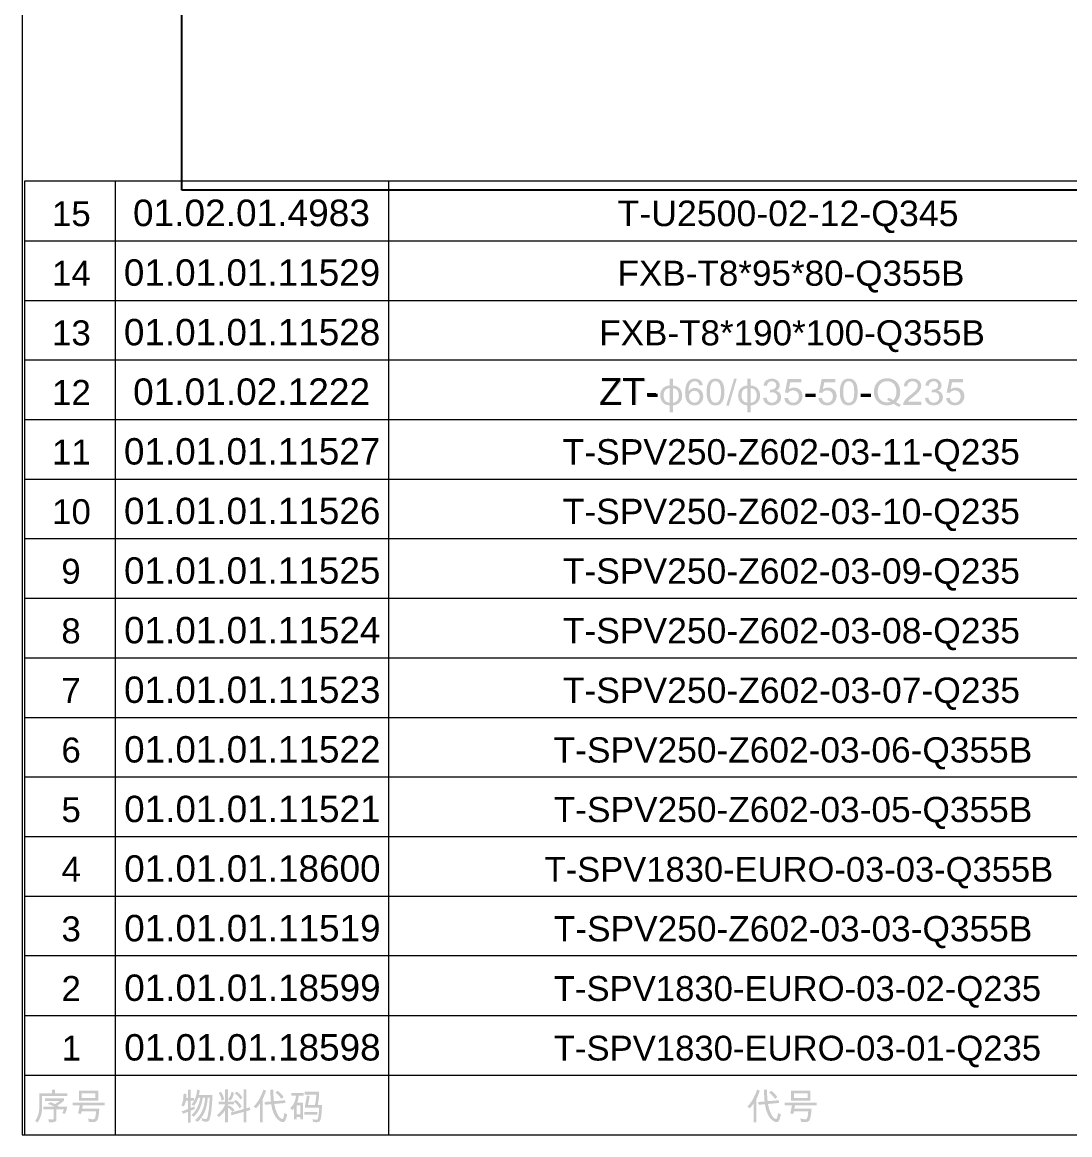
# Model space of a CAD drawing. Header units: millimetres. Extents: x 3 to 591, y 5 to 206.
# Drawn here: x 302 to 382.6, y 5.2 to 90.9 of the extents above; entities that cross this region are included whole.
import ezdxf

# ---------------------------------------------------------------- set-up
doc = ezdxf.new("R2010")
doc.units = ezdxf.units.MM
picture_1 = doc.add_image_def('image3.jpg', size_in_pixel=(736, 880))

msp = doc.modelspace()

# ---------------------------------------------------------------- hatches: boundary and pattern name
h = msp.add_hatch(color=7)
h.dxf.hatch_style = 2
h.paths.add_polyline_path([(348.127664, 61.413743), (346.458584, 61.413743), (346.458584, 61.664546), (347.540069, 62.954389), (347.559086, 62.979125), (347.616136, 63.044789), (347.758901, 63.194168), (346.579852, 63.194168), (346.579852, 63.433947), (348.091835, 63.433947), (348.091835, 63.194168), (346.906171, 61.798491), (346.779392, 61.653521), (348.127664, 61.653521)])
h = msp.add_hatch(color=7)
h.dxf.hatch_style = 2
h.paths.add_polyline_path([(349.944041, 63.194168), (349.245651, 63.194168), (349.245651, 61.413743), (348.964532, 61.413743), (348.964532, 63.194168), (348.272205, 63.194168), (348.272205, 63.433947), (349.944041, 63.433947)])
h = msp.add_hatch(color=7)
h.paths.add_polyline_path([(352.071168, 62.90919), (352.228574, 62.88665), (352.36841, 62.841321), (352.490677, 62.773152), (352.595373, 62.682089), (352.679296, 62.571596), (352.739241, 62.445135), (352.775207, 62.302655), (352.787196, 62.144103), (352.775207, 61.985956), (352.739241, 61.843828), (352.679296, 61.717617), (352.595373, 61.607219), (352.490677, 61.51614), (352.36841, 61.447849), (352.228574, 61.402193), (352.071168, 61.379016), (352.071168, 60.851503), (351.810994, 60.851503), (351.810994, 61.379016), (351.653269, 61.402193), (351.513269, 61.447849), (351.390942, 61.51614), (351.286237, 61.607219), (351.202401, 61.717617), (351.142645, 61.843828), (351.106868, 61.985956), (351.094965, 62.144103), (351.106868, 62.302655), (351.142645, 62.445135), (351.202401, 62.571596), (351.286237, 62.682089), (351.390942, 62.773152), (351.513269, 62.841321), (351.653269, 62.88665), (351.810994, 62.90919), (351.810994, 63.433947), (352.071168, 63.433947)])
h.paths.add_polyline_path([(352.071168, 61.583517), (352.176975, 61.602043), (352.268675, 61.635297), (352.346267, 61.683278), (352.409752, 61.745988), (352.459128, 61.823425), (352.494398, 61.91559), (352.515559, 62.022483), (352.522613, 62.144103), (352.515559, 62.26593), (352.494398, 62.37303), (352.459128, 62.465401), (352.409752, 62.543045), (352.346267, 62.605961), (352.268675, 62.654149), (352.176975, 62.68761), (352.071168, 62.706343)])
h.paths.add_polyline_path([(351.810994, 61.583517), (351.810994, 62.706343), (351.70521, 62.68761), (351.613573, 62.654149), (351.536069, 62.605961), (351.472686, 62.543045), (351.42341, 62.465401), (351.388229, 62.37303), (351.36713, 62.26593), (351.3601, 62.144103), (351.36713, 62.022483), (351.388229, 61.91559), (351.42341, 61.823425), (351.472686, 61.745988), (351.536069, 61.683278), (351.613573, 61.635297), (351.70521, 61.602043)])
h = msp.add_hatch(color=7)
h.paths.add_polyline_path([(353.276561, 62.45554), (353.37528, 62.572423), (353.492913, 62.655975), (353.629563, 62.706145), (353.785333, 62.722879), (353.909882, 62.711407), (354.024767, 62.67699), (354.130041, 62.61963), (354.225754, 62.539324), (354.305336, 62.441243), (354.36218, 62.330552), (354.396286, 62.207252), (354.407655, 62.071343), (354.396295, 61.932445), (354.362249, 61.804348), (354.305568, 61.687102), (354.226305, 61.580761), (354.128421, 61.492498), (354.01581, 61.429452), (353.888419, 61.391625), (353.746197, 61.379016), (353.599746, 61.392452), (353.464663, 61.43276), (353.34095, 61.499939), (353.228605, 61.59399), (353.134959, 61.722449), (353.068133, 61.892818), (353.028075, 62.105044), (353.014734, 62.359077), (353.026826, 62.6123), (353.063103, 62.832089), (353.123565, 63.018494), (353.208211, 63.171568), (353.315887, 63.290622), (353.445371, 63.375725), (353.596559, 63.426824), (353.769348, 63.443869), (353.988456, 63.412105), (354.171184, 63.317089), (354.245081, 63.245862), (354.303062, 63.159442), (354.345126, 63.057725), (354.371275, 62.940609), (354.111652, 62.91856), (354.062982, 63.059), (353.987284, 63.159442), (353.884612, 63.219782), (353.755016, 63.239919), (353.658907, 63.228051), (353.569877, 63.192514), (353.487978, 63.133414), (353.413263, 63.050852), (353.351044, 62.942952), (353.306602, 62.807766), (353.279937, 62.645296)])
h.paths.add_polyline_path([(353.740133, 61.583517), (353.901777, 61.617899), (354.029521, 61.721321), (354.112893, 61.873387), (354.140867, 62.054806), (354.112893, 62.233331), (354.029521, 62.37837), (353.89971, 62.474625), (353.731865, 62.506803), (353.57215, 62.476624), (353.436414, 62.386087), (353.343672, 62.246353), (353.312941, 62.068587), (353.343189, 61.882), (353.434209, 61.725179), (353.571461, 61.618795)])
h = msp.add_hatch(color=7)
h.paths.add_polyline_path([(355.3502, 63.443869), (355.511454, 63.42772), (355.651249, 63.379273), (355.769573, 63.298529), (355.866413, 63.185486), (355.941755, 63.040147), (355.995586, 62.862509), (356.027895, 62.652573), (356.038667, 62.41034), (356.027514, 62.165807), (355.994088, 61.954761), (355.938441, 61.7772), (355.860625, 61.633126), (355.761802, 61.521798), (355.643859, 61.442406), (355.506693, 61.394846), (355.3502, 61.379016), (355.188993, 61.395116), (355.049322, 61.443422), (354.931175, 61.523949), (354.834538, 61.636709), (354.759398, 61.781716), (354.705743, 61.958981), (354.673559, 62.168518), (354.662834, 62.41034), (354.67391, 62.654571), (354.707207, 62.865575), (354.762828, 63.043402), (354.840877, 63.188105), (354.939372, 63.299924), (355.057091, 63.379859), (355.194033, 63.427858)])
h.paths.add_polyline_path([(355.3502, 61.583517), (355.44798, 61.595609), (355.532996, 61.631886), (355.6053, 61.692348), (355.664943, 61.776994), (355.71165, 61.889132), (355.745076, 62.032069), (355.76517, 62.205805), (355.771879, 62.41034), (355.760028, 62.683605), (355.725026, 62.891551), (355.666459, 63.044789), (355.583915, 63.153378), (355.477668, 63.218146), (355.347443, 63.239919), (355.249362, 63.227534), (355.164302, 63.190447), (355.092265, 63.128763), (355.033251, 63.042584), (354.987035, 62.929223), (354.954151, 62.785993), (354.934497, 62.612998), (354.927969, 62.41034), (354.939682, 62.139487), (354.975373, 61.931885), (355.034146, 61.777958), (355.116484, 61.669507), (355.22156, 61.605014)])
h = msp.add_hatch(color=7)
h.dxf.hatch_style = 2
h.paths.add_polyline_path([(356.990031, 63.433947), (356.379285, 61.345943), (356.170374, 61.345943), (356.781121, 63.433947)])
h = msp.add_hatch(color=7)
h.paths.add_polyline_path([(358.070121, 62.90919), (358.227527, 62.88665), (358.367364, 62.841321), (358.48963, 62.773152), (358.594327, 62.682089), (358.678249, 62.571596), (358.738194, 62.445135), (358.774161, 62.302655), (358.78615, 62.144103), (358.774161, 61.985956), (358.738194, 61.843828), (358.678249, 61.717617), (358.594327, 61.607219), (358.48963, 61.51614), (358.367364, 61.447849), (358.227527, 61.402193), (358.070121, 61.379016), (358.070121, 60.851503), (357.809947, 60.851503), (357.809947, 61.379016), (357.652222, 61.402193), (357.512222, 61.447849), (357.389895, 61.51614), (357.28519, 61.607219), (357.201354, 61.717617), (357.141599, 61.843828), (357.105822, 61.985956), (357.093919, 62.144103), (357.105822, 62.302655), (357.141599, 62.445135), (357.201354, 62.571596), (357.28519, 62.682089), (357.389895, 62.773152), (357.512222, 62.841321), (357.652222, 62.88665), (357.809947, 62.90919), (357.809947, 63.433947), (358.070121, 63.433947)])
h.paths.add_polyline_path([(358.070121, 61.583517), (358.175928, 61.602043), (358.267628, 61.635297), (358.34522, 61.683278), (358.408705, 61.745988), (358.458082, 61.823425), (358.493351, 61.91559), (358.514512, 62.022483), (358.521566, 62.144103), (358.514512, 62.26593), (358.493351, 62.37303), (358.458082, 62.465401), (358.408705, 62.543045), (358.34522, 62.605961), (358.267628, 62.654149), (358.175928, 62.68761), (358.070121, 62.706343)])
h.paths.add_polyline_path([(357.809947, 61.583517), (357.809947, 62.706343), (357.704164, 62.68761), (357.612526, 62.654149), (357.535022, 62.605961), (357.471639, 62.543045), (357.422363, 62.465401), (357.387182, 62.37303), (357.366083, 62.26593), (357.359053, 62.144103), (357.366083, 62.022483), (357.387182, 61.91559), (357.422363, 61.823425), (357.471639, 61.745988), (357.535022, 61.683278), (357.612526, 61.635297), (357.704164, 61.602043)])
h = msp.add_hatch(color=7)
h.dxf.hatch_style = 2
h.paths.add_polyline_path([(360.006977, 62.506803), (360.178956, 62.443413), (360.30298, 62.325453), (360.378152, 62.173455), (360.403301, 62.009055), (360.390184, 61.877177), (360.350867, 61.757701), (360.285401, 61.650628), (360.193839, 61.555956), (360.08376, 61.478545), (359.9635, 61.423251), (359.833009, 61.390075), (359.692233, 61.379016), (359.558607, 61.38874), (359.437227, 61.417946), (359.328147, 61.466685), (359.231417, 61.53501), (359.149967, 61.619122), (359.087481, 61.715947), (359.043909, 61.82538), (359.019199, 61.947319), (359.278271, 61.981495), (359.333254, 61.806897), (359.420484, 61.682736), (359.539822, 61.608322), (359.692233, 61.583517), (359.859596, 61.613834), (359.99926, 61.705336), (360.093794, 61.84059), (360.125489, 62.003543), (360.096688, 62.158572), (360.010836, 62.284663), (359.879026, 62.368517), (359.712077, 62.39656), (359.628637, 62.389945), (359.529074, 62.370101), (359.55939, 62.587831), (359.652063, 62.590036), (359.723653, 62.597202), (359.859252, 62.644055), (359.927396, 62.689462), (359.982724, 62.750991), (360.019448, 62.829057), (360.031782, 62.924073), (360.005461, 63.057605), (359.927051, 63.157237), (359.814672, 63.219248), (359.68617, 63.239919), (359.543612, 63.21601), (359.430406, 63.144559), (359.350204, 63.029217), (359.306383, 62.873361), (359.04676, 62.91856), (359.079299, 63.041843), (359.127238, 63.148693), (359.190472, 63.239006), (359.2689, 63.312679), (359.457829, 63.410934), (359.680658, 63.443869), (359.806662, 63.434274), (359.921814, 63.405559), (360.026218, 63.357827), (360.119976, 63.291182), (360.197388, 63.210791), (360.252681, 63.121821), (360.285858, 63.024377), (360.296916, 62.91856), (360.278744, 62.787182), (360.224294, 62.67575), (360.133671, 62.584162)])
h = msp.add_hatch(color=7)
h.dxf.hatch_style = 2
h.paths.add_polyline_path([(360.995824, 62.62807), (361.192677, 62.723086), (361.396557, 62.75485), (361.52388, 62.743687), (361.642882, 62.710201), (361.753512, 62.654391), (361.85572, 62.576256), (361.941494, 62.479518), (362.002825, 62.367896), (362.039662, 62.241393), (362.051952, 62.100006), (362.039464, 61.955208), (362.002067, 61.82178), (361.939866, 61.69972), (361.852964, 61.589029), (361.745993, 61.497149), (361.62352, 61.431519), (361.485544, 61.392142), (361.332065, 61.379016), (361.204312, 61.387913), (361.085603, 61.414639), (360.975885, 61.459244), (360.875108, 61.521781), (360.788705, 61.601561), (360.722972, 61.698652), (360.67791, 61.813004), (360.653519, 61.944563), (360.924166, 61.963856), (360.975911, 61.796424), (361.065277, 61.677775), (361.185855, 61.607082), (361.332065, 61.583517), (361.425806, 61.592405), (361.510246, 61.61907), (361.585383, 61.663512), (361.651219, 61.725731), (361.742996, 61.884756), (361.773589, 62.076855), (361.742238, 62.266473), (361.648463, 62.411442), (361.505009, 62.503495), (361.326002, 62.534363), (361.208472, 62.522176), (361.105516, 62.48565), (361.017028, 62.424835), (360.942907, 62.339784), (360.698168, 62.367345), (360.903771, 63.406386), (361.95108, 63.406386), (361.95108, 63.166607), (361.109925, 63.166607)])
h = msp.add_hatch(color=7)
h.dxf.hatch_style = 2
h.paths.add_polyline_path([(363.617785, 62.62807), (363.814638, 62.723086), (364.018519, 62.75485), (364.145841, 62.743687), (364.264843, 62.710201), (364.375474, 62.654391), (364.477681, 62.576256), (364.563455, 62.479518), (364.624787, 62.367896), (364.661623, 62.241393), (364.673914, 62.100006), (364.661425, 61.955208), (364.624029, 61.82178), (364.561828, 61.69972), (364.474925, 61.589029), (364.367955, 61.497149), (364.245482, 61.431519), (364.107506, 61.392142), (363.954027, 61.379016), (363.826274, 61.387913), (363.707564, 61.414639), (363.597847, 61.459244), (363.497069, 61.521781), (363.410666, 61.601561), (363.344934, 61.698652), (363.299872, 61.813004), (363.275481, 61.944563), (363.546127, 61.963856), (363.597873, 61.796424), (363.687238, 61.677775), (363.807817, 61.607082), (363.954027, 61.583517), (364.047768, 61.592405), (364.132207, 61.61907), (364.207344, 61.663512), (364.27318, 61.725731), (364.364958, 61.884756), (364.39555, 62.076855), (364.3642, 62.266473), (364.270424, 62.411442), (364.12697, 62.503495), (363.947963, 62.534363), (363.830434, 62.522176), (363.727477, 62.48565), (363.63899, 62.424835), (363.564869, 62.339784), (363.320129, 62.367345), (363.525732, 63.406386), (364.573041, 63.406386), (364.573041, 63.166607), (363.731887, 63.166607)])
h = msp.add_hatch(color=7)
h.paths.add_polyline_path([(365.610946, 63.443869), (365.7722, 63.42772), (365.911996, 63.379273), (366.03032, 63.298529), (366.127159, 63.185486), (366.202501, 63.040147), (366.256333, 62.862509), (366.288642, 62.652573), (366.299414, 62.41034), (366.288261, 62.165807), (366.254835, 61.954761), (366.199188, 61.7772), (366.121372, 61.633126), (366.022549, 61.521798), (365.904606, 61.442406), (365.76744, 61.394846), (365.610946, 61.379016), (365.449739, 61.395116), (365.310069, 61.443422), (365.191921, 61.523949), (365.095284, 61.636709), (365.020145, 61.781716), (364.966489, 61.958981), (364.934306, 62.168518), (364.923581, 62.41034), (364.934657, 62.654571), (364.967954, 62.865575), (365.023575, 63.043402), (365.101623, 63.188105), (365.200119, 63.299924), (365.317837, 63.379859), (365.45478, 63.427858)])
h.paths.add_polyline_path([(365.610946, 61.583517), (365.708727, 61.595609), (365.793743, 61.631886), (365.866047, 61.692348), (365.92569, 61.776994), (365.972397, 61.889132), (366.005823, 62.032069), (366.025917, 62.205805), (366.032626, 62.41034), (366.020775, 62.683605), (365.985773, 62.891551), (365.927206, 63.044789), (365.844661, 63.153378), (365.738415, 63.218146), (365.60819, 63.239919), (365.510108, 63.227534), (365.425049, 63.190447), (365.353012, 63.128763), (365.293997, 63.042584), (365.247781, 62.929223), (365.214898, 62.785993), (365.195244, 62.612998), (365.188715, 62.41034), (365.200429, 62.139487), (365.23612, 61.931885), (365.294893, 61.777958), (365.377231, 61.669507), (365.482306, 61.605014)])
h = msp.add_hatch(color=7)
h.paths.add_polyline_path([(369.610946, 61.441304), (369.527161, 61.254993), (369.292068, 61.36248), (369.076818, 61.504693), (368.827462, 61.410435), (368.558676, 61.379016), (368.347207, 61.39731), (368.155944, 61.45219), (367.984835, 61.543657), (367.833828, 61.671712), (367.7102, 61.828498), (367.622023, 62.006161), (367.569193, 62.204702), (367.551606, 62.42412), (367.568667, 62.64148), (367.619887, 62.838841), (367.705317, 63.016255), (367.825008, 63.173773), (367.973836, 63.302637), (368.146642, 63.39481), (368.343426, 63.45019), (368.564188, 63.468673), (368.775114, 63.450604), (368.9663, 63.396464), (369.137641, 63.306358), (369.289036, 63.180388), (369.412836, 63.025367), (369.501392, 62.848074), (369.554601, 62.64856), (369.572361, 62.426876), (369.552422, 62.189888), (369.492641, 61.978325), (369.393069, 61.792187), (369.253758, 61.631473), (369.432352, 61.522746)])
h.paths.add_polyline_path([(369.034926, 61.777545), (369.143128, 61.900121), (369.220479, 62.048743), (369.266927, 62.223409), (369.282421, 62.42412), (369.269924, 62.604471), (369.232468, 62.764358), (369.170103, 62.903781), (369.082882, 63.02274), (368.975713, 63.117601), (368.853507, 63.185486), (368.716315, 63.226294), (368.564188, 63.239919), (368.411631, 63.226897), (368.273904, 63.187829), (368.150957, 63.122717), (368.042738, 63.03156), (367.954475, 62.915486), (367.89143, 62.775589), (367.853603, 62.611818), (367.840994, 62.42412), (367.853603, 62.239429), (367.89143, 62.077268), (367.954475, 61.937638), (368.042738, 61.82054), (368.150957, 61.727617), (368.273904, 61.661307), (368.411631, 61.62156), (368.564188, 61.608322), (368.712947, 61.62162), (368.84641, 61.66179), (368.707022, 61.73331), (368.5697, 61.777545), (368.6375, 61.973226), (368.865772, 61.889235)])
h = msp.add_hatch(color=7)
h.dxf.hatch_style = 2
h.paths.add_polyline_path([(371.196668, 61.413743), (369.798786, 61.413743), (369.829861, 61.585309), (369.923361, 61.759355), (369.999006, 61.852484), (370.101885, 61.956621), (370.231946, 62.071816), (370.389137, 62.198122), (370.58661, 62.361764), (370.761759, 62.533261), (370.833469, 62.621111), (370.884818, 62.709374), (370.915703, 62.798051), (370.926021, 62.887141), (370.897634, 63.026392), (370.813022, 63.139598), (370.685347, 63.21477), (370.527493, 63.239919), (370.366675, 63.214012), (370.234797, 63.136842), (370.145914, 63.008822), (370.115735, 62.830366), (369.848947, 62.85958), (369.871391, 62.993018), (369.91399, 63.109763), (369.976846, 63.209869), (370.060062, 63.293387), (370.159393, 63.359223), (370.271384, 63.406248), (370.396088, 63.434464), (370.533556, 63.443869), (370.680334, 63.433542), (370.809853, 63.402596), (370.922214, 63.351084), (371.017523, 63.279055), (371.093487, 63.19223), (371.147748, 63.097085), (371.180304, 62.993569), (371.191156, 62.881629), (371.1545, 62.685672), (371.045084, 62.488061), (370.953814, 62.380058), (370.82632, 62.255311), (370.662549, 62.113821), (370.462449, 61.955587), (370.357555, 61.87095), (370.271935, 61.792359), (370.205643, 61.719865), (370.15873, 61.653521), (371.196668, 61.653521)])
h = msp.add_hatch(color=7)
h.dxf.hatch_style = 2
h.paths.add_polyline_path([(372.464981, 62.506803), (372.63696, 62.443413), (372.760983, 62.325453), (372.836155, 62.173455), (372.861304, 62.009055), (372.848187, 61.877177), (372.80887, 61.757701), (372.743405, 61.650628), (372.651843, 61.555956), (372.541763, 61.478545), (372.421504, 61.423251), (372.291012, 61.390075), (372.150237, 61.379016), (372.01661, 61.38874), (371.895231, 61.417946), (371.78615, 61.466685), (371.689421, 61.53501), (371.60797, 61.619122), (371.545485, 61.715947), (371.501913, 61.82538), (371.477203, 61.947319), (371.736274, 61.981495), (371.791258, 61.806897), (371.878488, 61.682736), (371.997826, 61.608322), (372.150237, 61.583517), (372.317599, 61.613834), (372.457264, 61.705336), (372.551797, 61.84059), (372.583492, 62.003543), (372.554691, 62.158572), (372.468839, 62.284663), (372.33703, 62.368517), (372.17008, 62.39656), (372.08664, 62.389945), (371.987077, 62.370101), (372.017394, 62.587831), (372.110067, 62.590036), (372.181656, 62.597202), (372.317255, 62.644055), (372.385399, 62.689462), (372.440727, 62.750991), (372.477452, 62.829057), (372.489785, 62.924073), (372.463465, 63.057605), (372.385054, 63.157237), (372.272675, 63.219248), (372.144173, 63.239919), (372.001615, 63.21601), (371.888409, 63.144559), (371.808208, 63.029217), (371.764386, 62.873361), (371.504764, 62.91856), (371.537303, 63.041843), (371.585241, 63.148693), (371.648476, 63.239006), (371.726903, 63.312679), (371.915832, 63.410934), (372.138661, 63.443869), (372.264666, 63.434274), (372.379818, 63.405559), (372.484222, 63.357827), (372.57798, 63.291182), (372.655391, 63.210791), (372.710685, 63.121821), (372.743861, 63.024377), (372.75492, 62.91856), (372.736747, 62.787182), (372.682297, 62.67575), (372.591674, 62.584162)])
h = msp.add_hatch(color=7)
h.dxf.hatch_style = 2
h.paths.add_polyline_path([(373.453827, 62.62807), (373.65068, 62.723086), (373.854561, 62.75485), (373.981883, 62.743687), (374.100885, 62.710201), (374.211516, 62.654391), (374.313723, 62.576256), (374.399497, 62.479518), (374.460829, 62.367896), (374.497665, 62.241393), (374.509956, 62.100006), (374.497467, 61.955208), (374.460071, 61.82178), (374.39787, 61.69972), (374.310967, 61.589029), (374.203997, 61.497149), (374.081524, 61.431519), (373.943548, 61.392142), (373.790069, 61.379016), (373.662316, 61.387913), (373.543606, 61.414639), (373.433889, 61.459244), (373.333111, 61.521781), (373.246708, 61.601561), (373.180976, 61.698652), (373.135914, 61.813004), (373.111523, 61.944563), (373.382169, 61.963856), (373.433915, 61.796424), (373.52328, 61.677775), (373.643859, 61.607082), (373.790069, 61.583517), (373.88381, 61.592405), (373.968249, 61.61907), (374.043387, 61.663512), (374.109222, 61.725731), (374.201, 61.884756), (374.231592, 62.076855), (374.200242, 62.266473), (374.106466, 62.411442), (373.963012, 62.503495), (373.784005, 62.534363), (373.666476, 62.522176), (373.563519, 62.48565), (373.475032, 62.424835), (373.400911, 62.339784), (373.156171, 62.367345), (373.361774, 63.406386), (374.409083, 63.406386), (374.409083, 63.166607), (373.567929, 63.166607)])
h = msp.add_hatch(color=7)
h.dxf.hatch_style = 2
h.paths.add_polyline_path([(350.896113, 62.02008), (350.104016, 62.02008), (350.104016, 62.26978), (350.896113, 62.26978)])
h = msp.add_hatch(color=7)
h.dxf.hatch_style = 2
h.paths.add_polyline_path([(363.056233, 62.02008), (362.264137, 62.02008), (362.264137, 62.26978), (363.056233, 62.26978)])
h = msp.add_hatch(color=7)
h.dxf.hatch_style = 2
h.paths.add_polyline_path([(367.318026, 62.02008), (366.52593, 62.02008), (366.52593, 62.26978), (367.318026, 62.26978)])
h = msp.add_hatch(color=7)
h.paths.add_polyline_path([(305.434894, 8.212671), (303.499026, 8.212671), (303.499026, 7.252454), (303.476805, 6.957692), (303.410143, 6.676985), (303.299038, 6.410335), (303.143492, 6.157741), (302.973718, 6.290032), (303.109412, 6.517098), (303.2064, 6.758427), (303.264631, 7.014019), (303.284052, 7.283873), (303.284052, 8.418274), (304.277342, 8.418274), (304.277342, 8.703253), (304.492316, 8.703253), (304.492316, 8.418274), (305.434894, 8.418274)])
h.paths.add_polyline_path([(305.43765, 7.38199), (305.376603, 7.109965), (305.260159, 6.826365), (305.057312, 6.880384), (305.186847, 7.176386), (304.608071, 7.176386), (304.608071, 6.406339), (304.587521, 6.30824), (304.52594, 6.238769), (304.423432, 6.197824), (304.280098, 6.185301), (304.043076, 6.188057), (303.973071, 6.403583), (304.312069, 6.392558), (304.37284, 6.412746), (304.393097, 6.484611), (304.393097, 7.176386), (303.598245, 7.176386), (303.598245, 7.38199), (304.458141, 7.38199), (304.229111, 7.494093), (303.945511, 7.585939), (304.111978, 7.734767), (304.271141, 7.680748), (304.47578, 7.588695), (304.535113, 7.610813), (304.620543, 7.658149), (304.732121, 7.730702), (304.869899, 7.828474), (303.722268, 7.828474), (303.722268, 8.03518), (305.186847, 8.03518), (305.186847, 7.853279), (304.950858, 7.646986), (304.673115, 7.47294), (304.799894, 7.38199)])
h = msp.add_hatch(color=7)
h.paths.add_polyline_path([(307.826066, 7.836742), (306.335029, 7.836742), (306.335029, 8.627736), (307.826066, 8.627736)])
h.paths.add_polyline_path([(307.611092, 8.043448), (307.611092, 8.42103), (306.550003, 8.42103), (306.550003, 8.043448)])
h.paths.add_polyline_path([(308.30838, 7.475696), (306.633788, 7.475696), (306.58969, 7.238674), (307.912607, 7.238674), (307.881825, 6.908048), (307.845772, 6.649562), (307.804552, 6.463217), (307.758267, 6.349012), (307.702163, 6.280601), (307.631487, 6.231672), (307.546342, 6.202277), (307.44683, 6.192467), (307.396377, 6.194017), (307.322669, 6.198668), (307.225603, 6.20642), (307.105077, 6.217272), (307.043341, 6.479099), (307.269408, 6.426527), (307.449586, 6.409095), (307.526412, 6.435277), (307.581327, 6.514377), (307.602187, 6.586104), (307.621703, 6.696278), (307.639773, 6.844899), (307.656292, 7.031968), (306.552759, 7.031968), (306.501496, 6.820853), (306.278254, 6.856681), (306.402277, 7.475696), (305.852716, 7.475696), (305.852716, 7.682402), (308.30838, 7.682402)])
h = msp.add_hatch(color=7)
h.paths.add_polyline_path([(316.624741, 8.285983), (316.59724, 7.80311), (316.565968, 7.395426), (316.530871, 7.062879), (316.491898, 6.805418), (316.451177, 6.608411), (316.411696, 6.457188), (316.373456, 6.351648), (316.336455, 6.291686), (316.250879, 6.235875), (316.139671, 6.217272), (316.096461, 6.221303), (316.030462, 6.233395), (315.941621, 6.253549), (315.829888, 6.281764), (315.786894, 6.501148), (315.903992, 6.465698), (315.994013, 6.440376), (316.056955, 6.425183), (316.092818, 6.420119), (316.167094, 6.442168), (316.214085, 6.508865), (316.232586, 6.572633), (316.255013, 6.675469), (316.281368, 6.817373), (316.311651, 6.998344), (316.341623, 7.216306), (316.367048, 7.469151), (316.387925, 7.756825), (316.404255, 8.079277), (316.258183, 8.079277), (316.230149, 7.77852), (316.18202, 7.497194), (316.113802, 7.235297), (316.025501, 6.992832), (315.917124, 6.769796), (315.788676, 6.566191), (315.640166, 6.382016), (315.471599, 6.217272), (315.278673, 6.341295), (315.443367, 6.491984), (315.588947, 6.661689), (315.71542, 6.850411), (315.822792, 7.058151), (315.911069, 7.284907), (315.980258, 7.53068), (316.030366, 7.79547), (316.061399, 8.079277), (315.883356, 8.079277), (315.783939, 7.623603), (315.634552, 7.225651), (315.435244, 6.885474), (315.186069, 6.603122), (315.003066, 6.721634), (315.257615, 7.006474), (315.455682, 7.327695), (315.597215, 7.685296), (315.682163, 8.079277), (315.536091, 8.079277), (315.392224, 7.740831), (315.205362, 7.453648), (315.005822, 7.542945), (315.176983, 7.784463), (315.307681, 8.057504), (315.397968, 8.361964), (315.447896, 8.697741), (315.639719, 8.647029), (315.587354, 8.285983)])
h.paths.add_polyline_path([(315.251112, 7.192923), (314.943534, 7.074412), (314.943534, 6.151126), (314.72856, 6.151126), (314.72856, 6.985115), (314.373026, 6.842901), (314.225852, 7.009919), (314.72856, 7.201191), (314.72856, 7.842254), (314.575874, 7.842254), (314.510141, 7.603303), (314.418777, 7.402385), (314.217584, 7.478452), (314.299146, 7.651465), (314.355388, 7.862098), (314.386411, 8.110352), (314.392319, 8.396226), (314.607293, 8.353231), (314.612529, 8.250774), (314.614459, 8.170228), (314.607293, 8.04896), (314.72856, 8.04896), (314.72856, 8.681204), (314.943534, 8.681204), (314.943534, 8.04896), (315.194337, 8.04896), (315.194337, 7.842254), (314.943534, 7.842254), (314.943534, 7.286629), (315.251112, 7.402385)])
h = msp.add_hatch(color=7)
h.paths.add_polyline_path([(319.546182, 7.131187), (319.239155, 7.044095), (319.239155, 6.182545), (319.024181, 6.182545), (319.024181, 6.982359), (318.087115, 6.721634), (318.024828, 6.925583), (319.024181, 7.198435), (319.024181, 8.717033), (319.239155, 8.717033), (319.239155, 7.257966), (319.489958, 7.33238)])
h.paths.add_polyline_path([(318.868187, 7.39136), (318.698964, 7.252454), (318.621234, 7.402815), (318.525262, 7.53633), (318.410997, 7.652895), (318.278387, 7.752406), (318.278387, 7.559481), (317.804342, 7.559481), (317.804342, 7.429945), (317.878756, 7.481208), (317.993899, 7.423348), (318.107854, 7.34244), (318.220673, 7.238588), (318.332406, 7.111894), (318.162631, 6.985115), (318.07572, 7.095806), (317.987001, 7.184792), (317.896524, 7.252075), (317.804342, 7.297654), (317.804342, 6.166009), (317.591021, 6.166009), (317.591021, 7.120162), (317.517856, 6.99241), (317.415804, 6.860471), (317.284916, 6.724295), (317.125244, 6.58383), (316.95547, 6.729902), (317.156733, 6.900227), (317.355101, 7.130084), (317.443468, 7.254306), (317.511784, 7.367314), (317.56005, 7.469056), (317.588265, 7.559481), (317.087762, 7.559481), (317.087762, 7.766187), (317.591021, 7.766187), (317.591021, 8.706009), (317.804342, 8.706009), (317.804342, 7.766187), (318.256338, 7.766187), (318.239802, 7.774455), (318.417844, 7.898478), (318.544021, 7.810405), (318.661206, 7.696596), (318.769296, 7.556949)])
h.paths.add_polyline_path([(318.93323, 8.071009), (318.755188, 7.941473), (318.673643, 8.088346), (318.5737, 8.21398), (318.455361, 8.318427), (318.318625, 8.401738), (318.485092, 8.536786), (318.606739, 8.458349), (318.721977, 8.35454), (318.830808, 8.225409)])
h.paths.add_polyline_path([(318.270118, 8.457962), (318.229389, 8.261075), (318.170831, 8.093746), (318.094393, 7.955977), (318.000023, 7.847767), (317.815366, 7.938717), (317.918822, 8.085573), (317.99768, 8.234237), (318.051941, 8.384659), (318.081603, 8.536786)])
h.paths.add_polyline_path([(317.516607, 7.946985), (317.319272, 7.84501), (317.292521, 8.015956), (317.245409, 8.170779), (317.17804, 8.309478), (317.090518, 8.432055), (317.279585, 8.528517), (317.435716, 8.241059)])
h = msp.add_hatch(color=7)
h.paths.add_polyline_path([(320.745075, 8.615058), (320.682719, 8.429712), (320.595145, 8.207159), (320.494272, 7.969034), (320.494272, 6.166009), (320.279298, 6.166009), (320.279298, 7.644919), (320.163887, 7.467566), (319.977783, 7.257966), (319.799741, 7.39136), (320.026308, 7.655522), (320.226519, 7.961799), (320.400479, 8.310141), (320.548291, 8.700497)])
h.paths.add_polyline_path([(322.37116, 6.794945), (322.345804, 6.672162), (322.292336, 6.489021), (322.258945, 6.393411), (322.226535, 6.31904), (322.195055, 6.265856), (322.164454, 6.233808), (322.100789, 6.201562), (322.032163, 6.190813), (321.969626, 6.200529), (321.895255, 6.229674), (321.808998, 6.27825), (321.710804, 6.346256), (321.610233, 6.433701), (321.516845, 6.541455), (321.430589, 6.66957), (321.351412, 6.818096), (321.224081, 7.164949), (321.14636, 7.572159), (320.658534, 7.529164), (320.632076, 7.741382), (321.121555, 7.782723), (321.100066, 8.050528), (321.085244, 8.29177), (321.077139, 8.506555), (321.075804, 8.694984), (321.301803, 8.694984), (321.309657, 8.404563), (321.320819, 8.159203), (321.335289, 7.958905), (321.353066, 7.803669), (321.767579, 7.836673), (322.210205, 7.879186), (322.233356, 7.669724), (321.37787, 7.591451), (321.477365, 7.171288), (321.633083, 6.793292), (321.726195, 6.637108), (321.821943, 6.525677), (321.920275, 6.458894), (322.021138, 6.436655), (322.057209, 6.465077), (322.092659, 6.550344), (322.127489, 6.692454), (322.161698, 6.891408)])
h.paths.add_polyline_path([(322.099962, 8.129989), (321.924676, 7.986673), (321.805699, 8.145001), (321.690134, 8.276819), (321.577875, 8.382075), (321.468821, 8.460718), (321.625917, 8.601278), (321.74541, 8.517872), (321.86418, 8.411522), (321.982329, 8.282228)])
h = msp.add_hatch(color=7)
h.paths.add_polyline_path([(358.757586, 8.615058), (358.69523, 8.429712), (358.607656, 8.207159), (358.506783, 7.969034), (358.506783, 6.166009), (358.291809, 6.166009), (358.291809, 7.644919), (358.176399, 7.467566), (357.990295, 7.257966), (357.812252, 7.39136), (358.038819, 7.655522), (358.23903, 7.961799), (358.412991, 8.310141), (358.560802, 8.700497)])
h.paths.add_polyline_path([(360.383671, 6.794945), (360.358315, 6.672162), (360.304847, 6.489021), (360.271456, 6.393411), (360.239046, 6.31904), (360.207567, 6.265856), (360.176966, 6.233808), (360.1133, 6.201562), (360.044674, 6.190813), (359.982137, 6.200529), (359.907766, 6.229674), (359.821509, 6.27825), (359.723315, 6.346256), (359.622744, 6.433701), (359.529356, 6.541455), (359.4431, 6.66957), (359.363923, 6.818096), (359.236592, 7.164949), (359.158871, 7.572159), (358.671045, 7.529164), (358.644587, 7.741382), (359.134066, 7.782723), (359.112577, 8.050528), (359.097755, 8.29177), (359.08965, 8.506555), (359.088315, 8.694984), (359.314314, 8.694984), (359.322168, 8.404563), (359.333331, 8.159203), (359.3478, 7.958905), (359.365577, 7.803669), (359.780091, 7.836673), (360.222716, 7.879186), (360.245867, 7.669724), (359.390381, 7.591451), (359.489876, 7.171288), (359.645594, 6.793292), (359.738706, 6.637108), (359.834454, 6.525677), (359.932786, 6.458894), (360.03365, 6.436655), (360.06972, 6.465077), (360.10517, 6.550344), (360.14, 6.692454), (360.174209, 6.891408)])
h.paths.add_polyline_path([(360.112473, 8.129989), (359.937187, 7.986673), (359.818211, 8.145001), (359.702645, 8.276819), (359.590386, 8.382075), (359.481332, 8.460718), (359.638428, 8.601278), (359.757921, 8.517872), (359.876691, 8.411522), (359.994841, 8.282228)])
h = msp.add_hatch(color=7)
h.paths.add_polyline_path([(362.661844, 7.836742), (361.170807, 7.836742), (361.170807, 8.627736), (362.661844, 8.627736)])
h.paths.add_polyline_path([(362.44687, 8.043448), (362.44687, 8.42103), (361.385781, 8.42103), (361.385781, 8.043448)])
h.paths.add_polyline_path([(363.144157, 7.475696), (361.469565, 7.475696), (361.425468, 7.238674), (362.748385, 7.238674), (362.717603, 6.908048), (362.68155, 6.649562), (362.640329, 6.463217), (362.594045, 6.349012), (362.537941, 6.280601), (362.467265, 6.231672), (362.382119, 6.202277), (362.282608, 6.192467), (362.232154, 6.194017), (362.158447, 6.198668), (362.061381, 6.20642), (361.940854, 6.217272), (361.879118, 6.479099), (362.105185, 6.426527), (362.285364, 6.409095), (362.36219, 6.435277), (362.417104, 6.514377), (362.437964, 6.586104), (362.457481, 6.696278), (362.47555, 6.844899), (362.49207, 7.031968), (361.388537, 7.031968), (361.337274, 6.820853), (361.114031, 6.856681), (361.238055, 7.475696), (360.688493, 7.475696), (360.688493, 7.682402), (363.144157, 7.682402)])
h = msp.add_hatch(color=7)
h.paths.add_polyline_path([(325.046208, 7.357185), (325.034219, 7.049951), (324.998252, 6.700136), (324.972199, 6.532894), (324.941959, 6.403169), (324.907483, 6.310858), (324.868717, 6.255857), (324.767431, 6.201011), (324.627284, 6.182545), (324.377584, 6.20735), (324.318604, 6.425631), (324.435892, 6.40546), (324.528066, 6.39118), (324.595021, 6.382688), (324.636655, 6.37988), (324.68337, 6.391042), (324.720991, 6.424529), (324.737743, 6.463269), (324.75496, 6.534772), (324.772693, 6.638934), (324.790995, 6.775653), (324.821243, 7.061045), (324.837849, 7.305922), (323.750852, 7.305922), (323.750852, 7.492233), (323.810073, 7.770975), (323.852965, 7.990394), (323.879526, 8.150487), (323.889758, 8.251256), (324.095362, 8.197788), (324.047681, 7.875258), (323.97685, 7.512628), (324.515388, 7.512628), (324.579949, 7.923076), (324.620118, 8.319056), (323.726047, 8.319056), (323.726047, 8.525761), (324.835092, 8.525761), (324.8045, 8.018781), (324.735874, 7.512628), (325.046208, 7.512628)])
h.paths.add_polyline_path([(323.641711, 8.240232), (323.263026, 8.23472), (323.218102, 7.933274), (323.150027, 7.701695), (323.591, 7.701695), (323.591, 6.39807), (323.378782, 6.39807), (323.378782, 6.594854), (323.104276, 6.594854), (323.104276, 6.39807), (322.893712, 6.39807), (322.893712, 7.25521), (322.832114, 7.172114), (322.764177, 7.11465), (322.602671, 7.275605), (322.780653, 7.458729), (322.915279, 7.680611), (323.006599, 7.941146), (323.054667, 8.240232), (322.687006, 8.240232), (322.687006, 8.446938), (323.641711, 8.446938)])
h.paths.add_polyline_path([(323.378782, 6.80156), (323.378782, 7.494989), (323.104276, 7.494989), (323.104276, 6.80156)])
h.paths.add_polyline_path([(324.687918, 6.775653), (323.691321, 6.775653), (323.691321, 6.982359), (324.687918, 6.982359)])

# ---------------------------------------------------------------- linework, layer by layer
at = {"color": 9, "lineweight": 0, "true_color": 0xc0c0c0}
for points in [[(301.974237, 204.822778), (301.974237, 5.221111)], [(301.974237, 5.221111), (588.994237, 5.221111)]]:
    msp.add_lwpolyline(points, dxfattribs=at)
at = {"color": 7, "lineweight": 0}
for points in [[(302.150626, 78.634167), (302.150626, 5.221111)], [(473.988681, 78.634167), (302.150626, 78.634167)], [(309.135626, 78.634167), (309.135626, 9.807222)], [(330.161181, 78.634167), (330.161181, 9.807222)], [(302.150626, 74.048056), (473.988681, 74.048056)], [(302.150626, 69.461944), (473.988681, 69.461944)], [(302.150626, 64.875833), (473.988681, 64.875833)], [(302.150626, 60.289722), (473.988681, 60.289722)], [(302.150626, 55.703611), (473.988681, 55.703611)], [(302.150626, 51.1175), (473.988681, 51.1175)], [(302.150626, 46.531389), (473.988681, 46.531389)], [(302.150626, 41.945278), (473.988681, 41.945278)], [(302.150626, 37.359167), (473.988681, 37.359167)], [(302.150626, 32.773056), (473.988681, 32.773056)], [(302.150626, 28.186944), (473.988681, 28.186944)], [(302.150626, 23.600833), (473.988681, 23.600833)], [(302.150626, 19.014722), (473.988681, 19.014722)], [(302.150626, 14.393333), (473.988681, 14.393333)], [(302.150626, 9.807222), (473.988681, 9.807222)], [(309.135626, 9.807222), (309.135626, 5.221111)], [(330.161181, 9.807222), (330.161181, 5.221111)], [(302.150626, 5.221111), (473.988681, 5.221111)]]:
    msp.add_lwpolyline(points, dxfattribs=at)

# ---------------------------------------------------------------- texts
at = {"color": 7, "attachment_point": 1}
for s, insert, char_height in [('{\\fArialUnicodeMS|b0|i0|c0;15}', (304.260872, 77.101723), 1.921178), ('{\\fArialUnicodeMS|b0|i0|c0;01.02.01.4983}', (310.500805, 77.223177), 2.042633), ('{\\fArialUnicodeMS|b0|i0|c0;T-U2500-02-12-Q345}', (347.807761, 77.146325), 1.96578), ('{\\fArialUnicodeMS|b0|i0|c0;14}', (304.263694, 72.512787), 1.921178), ('{\\fArialUnicodeMS|b0|i0|c0;01.01.01.11529}', (309.798072, 72.624792), 2.033183), ('{\\fArialUnicodeMS|b0|i0|c0;FXB-T8*95*80-Q355B}', (347.810582, 72.52392), 1.932312), ('{\\fArialUnicodeMS|b0|i0|c0;13}', (304.266516, 67.923851), 1.921178), ('{\\fArialUnicodeMS|b0|i0|c0;01.01.01.11528}', (309.800894, 68.035855), 2.033183), ('{\\fArialUnicodeMS|b0|i0|c0;FXB-T8*190*100-Q355B}', (346.402296, 67.933862), 1.93119), ('{\\fArialUnicodeMS|b0|i0|c0;01.01.02.1222}', (310.509272, 63.456369), 2.042633), ('{\\fArialUnicodeMS|b0|i0|c0;ZT-}', (346.405117, 63.484767), 2.071031), ('{\\fArialUnicodeMS|b0|i0|c0;12}', (304.269339, 63.334914), 1.921178), ('{\\fArialUnicodeMS|b0|i0|c0;11}', (304.269339, 58.745996), 1.921178), ('{\\fArialUnicodeMS|b0|i0|c0;01.01.01.11527}', (309.803716, 58.858001), 2.033183), ('{\\fArialUnicodeMS|b0|i0|c0;T-SPV250-Z602-03-11-Q235}', (343.582894, 58.779233), 1.954415), ('{\\fArialUnicodeMS|b0|i0|c0;10}', (304.272161, 54.15706), 1.921178), ('{\\fArialUnicodeMS|b0|i0|c0;01.01.01.11526}', (309.806539, 54.269064), 2.033183), ('{\\fArialUnicodeMS|b0|i0|c0;T-SPV250-Z602-03-10-Q235}', (343.585715, 54.190297), 1.954415), ('{\\fArialUnicodeMS|b0|i0|c0;01.01.01.11525}', (309.809361, 49.680128), 2.033183), ('{\\fArialUnicodeMS|b0|i0|c0;9}', (304.980539, 49.568123), 1.921178), ('{\\fArialUnicodeMS|b0|i0|c0;T-SPV250-Z602-03-09-Q235}', (343.58854, 49.601361), 1.954415), ('{\\fArialUnicodeMS|b0|i0|c0;8}', (304.983361, 44.979187), 1.921178), ('{\\fArialUnicodeMS|b0|i0|c0;01.01.01.11524}', (309.812183, 45.091192), 2.033183), ('{\\fArialUnicodeMS|b0|i0|c0;T-SPV250-Z602-03-08-Q235}', (343.591361, 45.012424), 1.954415), ('{\\fArialUnicodeMS|b0|i0|c0;7}', (304.986183, 40.390251), 1.921178), ('{\\fArialUnicodeMS|b0|i0|c0;01.01.01.11523}', (309.815005, 40.502256), 2.033183), ('{\\fArialUnicodeMS|b0|i0|c0;T-SPV250-Z602-03-07-Q235}', (343.594181, 40.423488), 1.954415), ('{\\fArialUnicodeMS|b0|i0|c0;6}', (304.989005, 35.801315), 1.921178), ('{\\fArialUnicodeMS|b0|i0|c0;01.01.01.11522}', (309.817828, 35.91332), 2.033183), ('{\\fArialUnicodeMS|b0|i0|c0;T-SPV250-Z602-03-06-Q355B}', (342.891451, 35.825179), 1.945042), ('{\\fArialUnicodeMS|b0|i0|c0;5}', (304.991827, 31.212379), 1.921178), ('{\\fArialUnicodeMS|b0|i0|c0;01.01.01.11521}', (309.82065, 31.324384), 2.033183), ('{\\fArialUnicodeMS|b0|i0|c0;T-SPV250-Z602-03-05-Q355B}', (342.894272, 31.236243), 1.945042), ('{\\fArialUnicodeMS|b0|i0|c0;4}', (304.99465, 26.62346), 1.921178), ('{\\fArialUnicodeMS|b0|i0|c0;01.01.01.18600}', (309.823471, 26.735465), 2.033183), ('{\\fArialUnicodeMS|b0|i0|c0;T-SPV1830-EURO-03-03-Q355B}', (342.191537, 26.605701), 1.903419), ('{\\fArialUnicodeMS|b0|i0|c0;3}', (304.99465, 22.034524), 1.921178), ('{\\fArialUnicodeMS|b0|i0|c0;01.01.01.11519}', (309.823471, 22.146529), 2.033183), ('{\\fArialUnicodeMS|b0|i0|c0;T-SPV250-Z602-03-03-Q355B}', (342.897092, 22.058388), 1.945042), ('{\\fArialUnicodeMS|b0|i0|c0;2}', (304.997472, 17.445588), 1.921178), ('{\\fArialUnicodeMS|b0|i0|c0;01.01.01.18599}', (309.826294, 17.557593), 2.033183), ('{\\fArialUnicodeMS|b0|i0|c0;T-SPV1830-EURO-03-02-Q235}', (342.899917, 17.434625), 1.910215), ('{\\fArialUnicodeMS|b0|i0|c0;1}', (304.997472, 12.856652), 1.921178), ('{\\fArialUnicodeMS|b0|i0|c0;01.01.01.18598}', (309.826294, 12.968657), 2.033183), ('{\\fArialUnicodeMS|b0|i0|c0;T-SPV1830-EURO-03-01-Q235}', (342.899917, 12.845689), 1.910215)]:
    msp.add_mtext(s, dxfattribs=dict(at, insert=insert, char_height=char_height))

# ---------------------------------------------------------------- pictures from other files: only their frames are drawn
image = msp.add_image(picture_1, insert=(314.257393, 77.950143), size_in_units=(106.73472, 127.97752))
image.dxf.flags = 7

doc.saveas('drawing.dxf')
